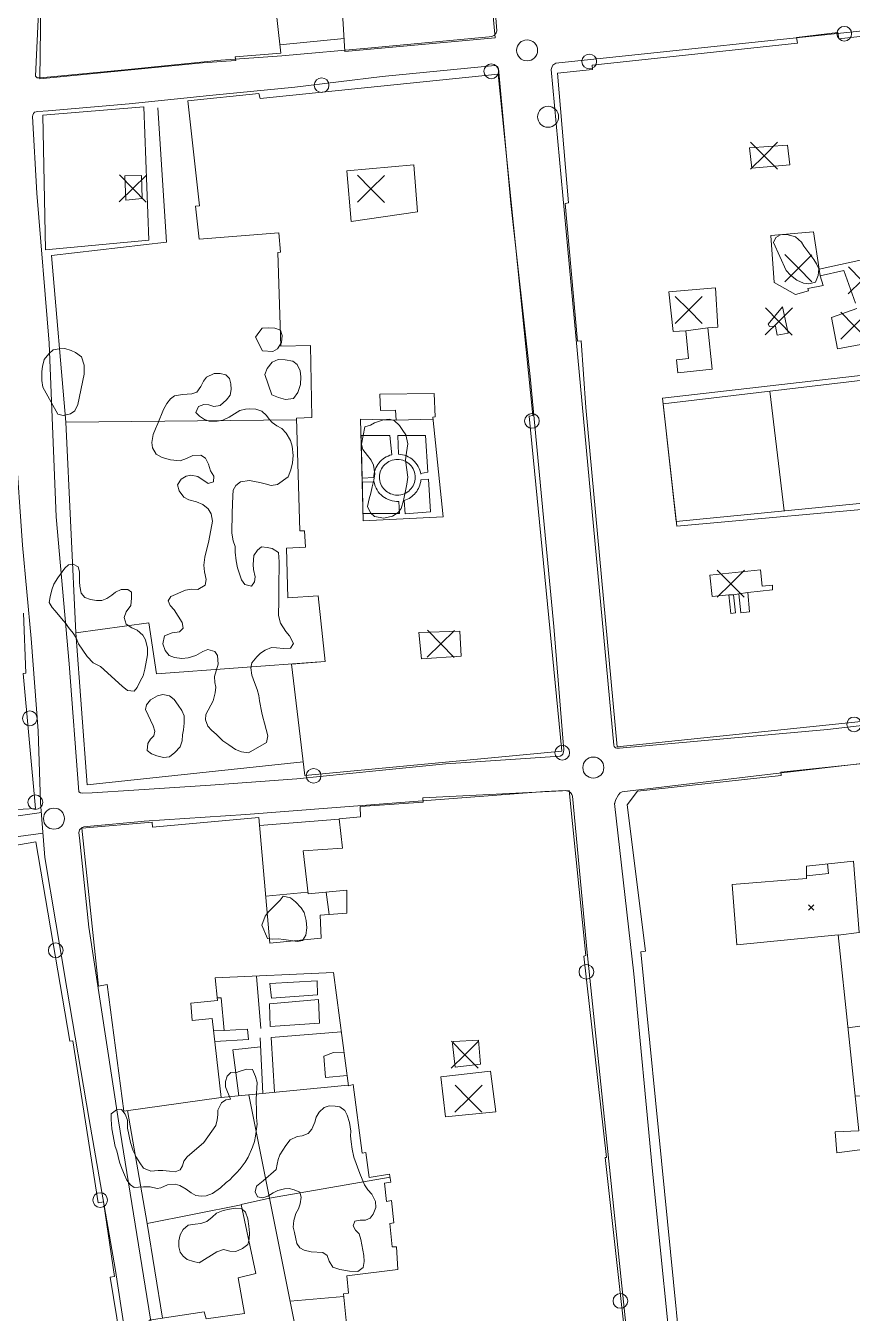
# Model space of a CAD drawing. Header units: metres. Extents: x 4652992 to 4879070, y 2074171 to 2309877.
# Drawn here: x 4654134.9 to 4654221.4, y 2308404.3 to 2308539 of the extents above; entities that cross this region are included whole.
import ezdxf

# ---------------------------------------------------------------- set-up
doc = ezdxf.new("R2010")
doc.units = ezdxf.units.M
doc.header["$MEASUREMENT"] = 0
doc.linetypes.add('DGN Style 2', pattern=[66.27138, 39.762828, -26.508552])
for name, color, linetype, lineweight in [('Level 18', 5, 'Continuous', 0), ('Level 30', 5, 'Continuous', 0), ('Level 31', 38, 'Continuous', 0), ('Level 35', 4, 'Continuous', 0), ('Level 37', 3, 'Continuous', 0), ('Level 39', 9, 'Continuous', 0), ('Level 40', 1, 'Continuous', 0), ('Level 41', 4, 'Continuous', 0), ('Level 45', 9, 'Continuous', 0), ('Level 53', 5, 'Continuous', 0), ('Level 54', 30, 'DGN Style 2', 0), ('Level 61', 4, 'Continuous', 0), ('Level 62', 4, 'Continuous', 0), ('Level 63', 3, 'Continuous', 0)]:
    doc.layers.add(name, color=color, linetype=linetype, lineweight=lineweight)

# ---------------------------------------------------------------- blocks, each defined once
blk = doc.blocks.new('COTA_3')
at = {"layer": 'Level 63', "ltscale": 0.2}
for p, q in [((-1.408562, 1.419507, 4e-05), (-0.000105, -1.5e-05, 4e-05)), ((1.419417, 1.408442, 4e-05), (-0.000105, -1.5e-05, 4e-05)), ((-0.000105, -1.5e-05, 4e-05), (-1.419627, -1.408472, 4e-05)), ((-0.000105, -1.5e-05, 4e-05), (1.408352, -1.419537, 4e-05))]:
    blk.add_line(p, q, dxfattribs=at)
blk = doc.blocks.new('POSTE_1')
at = {"layer": 'Level 61'}
blk.add_circle((-4.7e-05, -1.9e-05, -2.4e-05), 0.770001, dxfattribs=at)
blk = doc.blocks.new('AL_1')
at = {"layer": 'Level 45'}
blk.add_circle((2.1e-05, 1.3e-05, 3e-05), 1.100002, dxfattribs=at)
blk = doc.blocks.new('COTA_10')
at = {"layer": 'Level 39'}
for p, q in [((-1.408444, 1.419518, 3.9e-05), (1.3e-05, -4e-06, 3.9e-05)), ((1.419535, 1.408453, 3.9e-05), (1.3e-05, -4e-06, 3.9e-05)), ((1.3e-05, -4e-06, 3.9e-05), (-1.419509, -1.408461, 3.9e-05)), ((1.3e-05, -4e-06, 3.9e-05), (1.40847, -1.419526, 3.9e-05))]:
    blk.add_line(p, q, dxfattribs=at)

msp = doc.modelspace()

# ---------------------------------------------------------------- linework, layer by layer
at = {"layer": 'Level 18', "color": 30, "extrusion": (-0.2059141701139069, 0.7652656859383514, 0.6098916169874822), "elevation": 809041.020232, "flags": 128}
msp.add_lwpolyline([(-5094107.517227, -620949.244527), (-5094107.248565, -620949.342595), (-5094101.975931, -620950.800586)], dxfattribs=at)
at = {"layer": 'Level 18', "color": 30}
for points in [[(4654138.805958, 2308573.338715, 1326.655747), (4654137.88406, 2308564.41619, 1326.86651), (4654137.093806, 2308554.131661, 1326.833104), (4654136.179736, 2308539.66275, 1326.884627), (4654135.922491, 2308533.725619, 1326.999809), (4654136.097909, 2308533.558669, 1326.979809), (4654136.403072, 2308533.557828, 1326.979809), (4654145.268136, 2308534.411036, 1330.229809), (4654155.292428, 2308535.395285, 1333.709809), (4654161.667736, 2308535.853462, 1335.609809), (4654171.066024, 2308536.681129, 1337.539809), (4654183.382416, 2308537.83614, 1339.529809), (4654183.652238, 2308537.899454, 1339.489809), (4654183.798739, 2308537.948827, 1339.479809), (4654183.882058, 2308538.003679, 1339.479809), (4654184.036466, 2308538.172577, 1339.469809), (4654184.104447, 2308538.271127, 1339.449809), (4654184.171078, 2308538.483107, 1339.419809), (4654183.343612, 2308549.538303, 1338.659809), (4654182.007495, 2308563.304884, 1338.149809), (4654181.069226, 2308573.414368, 1337.624606)], [(4654254.643386, 2308469.200677, 1340.898806), (4654242.783231, 2308468.190196, 1341.479448), (4654218.762639, 2308465.394367, 1342.959448), (4654196.994594, 2308463.429499, 1343.439448), (4654196.738856, 2308463.444858, 1343.409448), (4654196.588615, 2308463.476964, 1343.409448), (4654196.45719, 2308463.599347, 1343.439448), (4654196.408725, 2308463.743294, 1343.439448), (4654192.494129, 2308506.181649, 1341.329448), (4654189.869112, 2308534.419006, 1339.969448), (4654189.933235, 2308534.655641, 1339.969448), (4654190.024245, 2308534.87089, 1339.969448), (4654190.352224, 2308535.09812, 1339.969448), (4654226.110519, 2308538.875515, 1338.170956), (4654226.72401, 2308538.878671, 1338.170956)], [(4654191.101386, 2308464.084216, 1343.431618), (4654191.176196, 2308463.380862, 1343.451618), (4654191.173979, 2308463.217299, 1343.451618), (4654191.144891, 2308463.075094, 1343.451618), (4654191.111209, 2308462.910435, 1343.451618), (4654191.077871, 2308462.823815, 1343.461618), (4654190.993508, 2308462.716839, 1343.461618), (4654190.790771, 2308462.603881, 1343.461618), (4654178.831231, 2308461.79952, 1342.151394), (4654171.524836, 2308461.054416, 1340.95246), (4654163.252798, 2308460.23189, 1338.927713), (4654154.216371, 2308459.574675, 1336.3256), (4654146.208625, 2308459.05143, 1334.112022), (4654141.856985, 2308458.777195, 1332.872022), (4654140.806578, 2308458.720161, 1332.432022), (4654140.626976, 2308458.75849, 1332.392022), (4654140.43122, 2308458.870568, 1332.342022), (4654139.422184, 2308472.252103, 1331.454144), (4654138.08971, 2308487.63738, 1330.100531), (4654137.346966, 2308505.816779, 1328.914653), (4654136.062173, 2308521.503406, 1327.817417), (4654135.607494, 2308529.513215, 1327.167417), (4654135.618554, 2308529.643646, 1327.177417), (4654135.686762, 2308529.82437, 1327.177417), (4654135.80123, 2308529.963977, 1327.167417), (4654136.161119, 2308530.043397, 1327.157417), (4654137.226318, 2308530.10669, 1327.054013), (4654145.707639, 2308530.85157, 1330.461473), (4654154.12192, 2308531.727319, 1333.012657), (4654163.046141, 2308532.572137, 1335.869772), (4654172.177911, 2308533.70202, 1337.666549), (4654183.971579, 2308534.852271, 1339.739809), (4654184.095734, 2308534.810152, 1339.739809), (4654184.22125, 2308534.736498, 1339.739809), (4654184.265979, 2308534.687896, 1339.739809), (4654184.356625, 2308534.520138, 1339.739809), (4654185.644474, 2308520.42723, 1340.619809), (4654187.672705, 2308502.317568, 1341.589809), (4654189.055096, 2308487.579586, 1342.319809), (4654190.143538, 2308476.177241, 1342.949809), (4654191.101386, 2308464.084216, 1343.431618)], [(4654113.351001, 2308527.741608, 1322.799809), (4654124.51064, 2308528.822059, 1325.472247), (4654131.05956, 2308529.577757, 1327.189809), (4654131.354144, 2308529.360798, 1327.229809), (4654131.58369, 2308529.020213, 1327.249809), (4654131.769613, 2308528.421923, 1327.309809), (4654131.895202, 2308523.668771, 1327.619809), (4654132.769698, 2308511.811317, 1328.359809), (4654133.500377, 2308501.846064, 1329.069809), (4654133.80626, 2308495.221972, 1329.499809), (4654134.53556, 2308484.665979, 1330.249809), (4654135.450055, 2308474.911063, 1331.209809), (4654136.205215, 2308465.238238, 1331.929809), (4654136.441844, 2308457.741942, 1332.339809), (4654136.904801, 2308452.00915, 1332.759809), (4654139.17665, 2308438.320353, 1333.319809), (4654141.536787, 2308424.596859, 1333.439809), (4654144.27132, 2308408.793832, 1334.199809), (4654147.243733, 2308389.369189, 1335.139809)], [(4654226.288234, 2308462.277414, 1342.53438), (4654211.294816, 2308460.545311, 1343.131094), (4654200.542009, 2308459.257049, 1343.381803), (4654197.523628, 2308458.91282, 1343.420322), (4654197.277358, 2308458.880516, 1343.440322), (4654197.098455, 2308458.76462, 1343.450322), (4654196.915722, 2308458.55718, 1343.440322), (4654196.606764, 2308458.007142, 1343.460322), (4654196.508925, 2308457.689295, 1343.510322), (4654196.498065, 2308457.637728, 1343.520322), (4654198.519277, 2308439.845671, 1344.274341), (4654200.433403, 2308419.560196, 1345.078754), (4654202.899297, 2308395.013565, 1346.323668)], [(4654189.210277, 2308458.893665, 1343.408219), (4654175.931351, 2308457.913593, 1341.598219), (4654166.45608, 2308457.15181, 1339.879001), (4654157.901393, 2308456.488548, 1337.453481), (4654147.268576, 2308455.79454, 1334.475732)], [(4654194.858788, 2308387.374885, 1345.899336), (4654197.617645, 2308387.580036, 1346.449336), (4654197.707144, 2308387.560955, 1346.449336), (4654197.781912, 2308387.583904, 1346.459336), (4654199.14208, 2308389.129478, 1346.519336), (4654195.738416, 2308421.907443, 1344.979336), (4654193.643857, 2308442.055165, 1344.069336), (4654192.07771, 2308458.403553, 1343.519336), (4654192.018969, 2308458.610521, 1343.509336), (4654191.958144, 2308458.693489, 1343.509336), (4654191.88546, 2308458.794541, 1343.499336), (4654191.827508, 2308458.853563, 1343.499336), (4654191.757511, 2308458.89182, 1343.489336), (4654191.344434, 2308459.003221, 1343.479336), (4654189.210277, 2308458.893665, 1343.408219)], [(4654194.858788, 2308387.374885, 1345.899336), (4654177.116691, 2308385.562534, 1342.138983), (4654166.577413, 2308384.316436, 1339.626011), (4654152.21335, 2308382.548556, 1336.106353), (4654151.831143, 2308382.661176, 1336.046353), (4654151.395681, 2308382.894162, 1336.026353), (4654151.294558, 2308383.009157, 1336.026353), (4654147.390979, 2308407.161487, 1334.304289), (4654144.593898, 2308424.461113, 1333.505029), (4654141.498205, 2308444.714709, 1333.128688), (4654140.531524, 2308454.062255, 1332.848688), (4654140.435292, 2308454.581112, 1332.848688), (4654140.502619, 2308454.909371, 1332.928688), (4654140.802796, 2308455.156848, 1333.008688), (4654140.955579, 2308455.217719, 1333.048688), (4654141.671016, 2308455.271157, 1333.242579)]]:
    msp.add_polyline3d(points, dxfattribs=at)
at = {"layer": 'Level 30', "color": 1}
for points in [[(4654161.575312, 2308536.142852, 1340.334709), (4654156.819203, 2308535.769311, 1340.394709), (4654156.872488, 2308535.370167, 1340.394709), (4654153.393908, 2308535.118525, 1340.134709), (4654136.373152, 2308533.440323, 1333.824709), (4654136.463575, 2308541.373294, 1333.684709), (4654136.926271, 2308541.440319, 1333.624709), (4654137.050803, 2308548.606354, 1332.694709), (4654137.445301, 2308548.608864, 1332.644709), (4654137.498355, 2308551.873388, 1332.054709), (4654137.840548, 2308563.859146, 1329.754709), (4654150.462621, 2308563.813262, 1331.794709), (4654150.711179, 2308561.378255, 1330.094709), (4654149.305702, 2308561.442029, 1330.054709), (4654150.009901, 2308558.181414, 1330.164709), (4654150.194221, 2308556.01338, 1330.214709), (4654151.710594, 2308556.147403, 1330.644709), (4654151.889695, 2308552.666966, 1335.754709), (4654151.934847, 2308547.783017, 1340.154709), (4654160.228089, 2308548.269049, 1340.554709), (4654161.575312, 2308536.142852, 1340.334709)], [(4654167.929131, 2308542.097736, 1346.094242), (4654168.293163, 2308536.32199, 1345.554242), (4654184.019361, 2308537.726678, 1344.994242), (4654182.911969, 2308549.439299, 1342.194242)], [(4654223.307651, 2308466.339252, 1348.513158), (4654196.758264, 2308463.569179, 1348.173158), (4654193.49973, 2308499.065231, 1351.093158), (4654192.987499, 2308506.047068, 1346.713158), (4654192.630908, 2308506.021635, 1346.683158), (4654191.334412, 2308520.403092, 1346.033158), (4654191.330059, 2308520.419659, 1346.073158), (4654191.666114, 2308520.496391, 1346.173158), (4654190.533438, 2308534.05318, 1343.373158), (4654194.190336, 2308534.444435, 1343.503158), (4654194.15967, 2308534.896637, 1343.253158), (4654215.621441, 2308537.190291, 1346.153158), (4654215.535083, 2308537.787308, 1346.053158), (4654219.844466, 2308538.312765, 1345.983158), (4654219.958507, 2308537.62383, 1345.973158), (4654227.777783, 2308538.50941, 1343.433158)], [(4654190.986928, 2308463.111816, 1347.141338), (4654164.086844, 2308460.565583, 1345.711338), (4654162.705161, 2308472.235642, 1345.481338), (4654166.218767, 2308472.504174, 1345.981338), (4654165.502767, 2308479.374788, 1345.921338), (4654162.298061, 2308479.172496, 1344.841338), (4654162.160337, 2308484.34908, 1344.711338), (4654164.143686, 2308484.469975, 1345.601338), (4654164.039494, 2308486.163885, 1345.511338), (4654163.559487, 2308486.173046, 1345.361338), (4654163.22483, 2308497.946163, 1344.991338), (4654164.832257, 2308498.015126, 1345.051338), (4654164.688772, 2308505.556601, 1344.931338), (4654161.574129, 2308505.490588, 1345.021338), (4654161.279817, 2308515.295742, 1344.971338), (4654161.54386, 2308515.332682, 1344.921338), (4654161.385888, 2308517.333529, 1344.441338), (4654153.043207, 2308516.672957, 1341.151338), (4654152.63985, 2308520.133497, 1341.211338), (4654153.061979, 2308520.183342, 1341.191338), (4654151.857578, 2308531.162441, 1340.121338), (4654159.273432, 2308531.927553, 1340.221338), (4654159.430597, 2308531.404166, 1342.411338), (4654184.303173, 2308533.955558, 1343.821338), (4654187.934306, 2308498.231663, 1344.981338), (4654187.559481, 2308498.155278, 1346.161338), (4654190.986928, 2308463.111816, 1347.141338)], [(4654221.690615, 2308509.984574, 1343.328135), (4654220.491313, 2308513.409735, 1342.298135), (4654217.99488, 2308512.853478, 1343.663135), (4654218.322713, 2308511.834204, 1344.743135), (4654216.717417, 2308511.508491, 1344.713135), (4654216.77179, 2308511.296007, 1344.698135), (4654215.412103, 2308510.886195, 1344.263135), (4654213.177609, 2308512.136547, 1344.303135), (4654212.833657, 2308517.081578, 1344.318135), (4654217.325771, 2308517.438889, 1344.288135), (4654217.896925, 2308513.559676, 1344.233135), (4654225.406975, 2308515.176748, 1342.313135), (4654225.161382, 2308516.347748, 1342.258135), (4654227.162755, 2308516.939132, 1342.203135), (4654227.963812, 2308514.558344, 1342.138135), (4654226.220469, 2308513.94321, 1342.128135), (4654227.192322, 2308510.828812, 1343.063135), (4654228.073982, 2308511.108643, 1343.093135), (4654228.552714, 2308509.182807, 1342.293135), (4654226.557836, 2308508.546713, 1342.168135), (4654225.903483, 2308510.915776, 1343.053135), (4654224.42663, 2308510.472513, 1343.334546)], [(4654203.129267, 2308502.695912, 1344.443135), (4654202.987932, 2308504.069077, 1344.433135), (4654204.218664, 2308504.190497, 1344.403135), (4654203.951836, 2308507.090503, 1344.373135), (4654202.617842, 2308507.038302, 1344.423135), (4654202.174419, 2308511.17766, 1344.343135), (4654207.041334, 2308511.581089, 1344.243135), (4654207.291272, 2308507.490993, 1344.303135), (4654206.254446, 2308507.398754, 1344.393135), (4654206.698361, 2308503.070812, 1344.343135), (4654203.129267, 2308502.695912, 1344.443135)], [(4654214.663343, 2308506.851295, 1344.278135), (4654213.52437, 2308506.639818, 1344.178135), (4654213.326558, 2308507.58094, 1344.193135), (4654212.697457, 2308507.546834, 1344.303135), (4654212.578807, 2308507.788096, 1344.298135), (4654214.067896, 2308509.588748, 1344.193135), (4654214.663343, 2308506.851295, 1344.278135)], [(4654223.531685, 2308509.725549, 1342.189546), (4654224.613335, 2308505.39047, 1343.139546), (4654224.3245, 2308505.302675, 1343.154546), (4654224.126495, 2308506.018483, 1342.904546), (4654219.836312, 2308505.212311, 1344.409546), (4654219.177111, 2308508.492103, 1344.394546), (4654221.836233, 2308509.441618, 1343.244546)], [(4654203.010474, 2308486.657683, 1351.263158), (4654201.522814, 2308500.06871, 1350.713158), (4654224.945197, 2308502.744184, 1344.743158), (4654225.400044, 2308499.700808, 1345.653158), (4654227.603237, 2308500.498777, 1344.673158), (4654228.75079, 2308497.651922, 1343.482841), (4654233.175186, 2308499.087337, 1343.603158), (4654233.956686, 2308495.731184, 1343.023158), (4654226.151519, 2308492.880048, 1343.583158), (4654226.963914, 2308488.835615, 1347.093158), (4654203.010474, 2308486.657683, 1351.263158)], [(4654178.574505, 2308487.626537, 1345.741338), (4654170.186291, 2308487.224079, 1345.571338), (4654169.93068, 2308497.850222, 1345.081338), (4654173.656971, 2308497.764691, 1343.951338), (4654173.571015, 2308498.798805, 1343.781338), (4654172.004554, 2308498.76643, 1344.081338), (4654171.948034, 2308500.481828, 1344.071338), (4654177.627118, 2308500.525796, 1344.181338), (4654177.722851, 2308498.083184, 1343.961338), (4654177.493909, 2308498.069617, 1345.631338), (4654178.574505, 2308487.626537, 1345.741338)], [(4654206.477854, 2308481.538905, 1346.248135), (4654211.749782, 2308482.112157, 1346.148135), (4654211.944958, 2308480.370554, 1346.138135), (4654213.023951, 2308480.506458, 1346.188135), (4654213.036129, 2308479.997007, 1346.198135), (4654210.44645, 2308479.708287, 1345.538135), (4654210.6237, 2308477.689799, 1345.568135), (4654209.692765, 2308477.592433, 1345.578135), (4654209.483937, 2308479.570884, 1345.528135), (4654208.930952, 2308479.494118, 1345.458135), (4654209.141736, 2308477.601024, 1345.538135), (4654208.67693, 2308477.536604, 1345.568135), (4654208.457364, 2308479.462766, 1345.538135), (4654206.709118, 2308479.290539, 1346.008135), (4654206.477854, 2308481.538905, 1346.248135)], [(4654134.663288, 2308477.573695, 1333.13), (4654134.911667, 2308471.296242, 1333.43), (4654134.632949, 2308471.259887, 1333.47), (4654135.898457, 2308457.12652, 1337.6), (4654129.424073, 2308456.767428, 1337.07)], [(4654204.179118, 2308392.053785, 1355.741804), (4654199.242463, 2308442.135421, 1353.381804), (4654199.738411, 2308442.190886, 1353.431804), (4654197.809384, 2308457.500918, 1352.671804), (4654198.880229, 2308458.936987, 1352.901804), (4654213.908912, 2308460.58429, 1352.471804), (4654213.887025, 2308460.918684, 1349.141804), (4654250.334127, 2308464.770222, 1346.231804), (4654257.948384, 2308465.557269, 1344.831804), (4654263.228411, 2308449.733312, 1346.291804), (4654263.058463, 2308449.692805, 1347.411804), (4654267.656245, 2308433.914384, 1347.741804), (4654269.662244, 2308421.892985, 1348.781804), (4654270.284379, 2308415.679631, 1348.871804), (4654270.096991, 2308415.665841, 1350.591804), (4654272.468246, 2308397.087019, 1350.881804)], [(4654168.494655, 2308402.873917, 1347.369895), (4654168.140682, 2308406.376454, 1347.309895), (4654168.663914, 2308406.418257, 1347.409895), (4654168.479946, 2308408.247512, 1346.989895), (4654173.831328, 2308408.907998, 1351.049895), (4654173.66472, 2308411.26908, 1351.129895), (4654173.236021, 2308411.276038, 1351.169895), (4654172.997712, 2308413.736511, 1351.129895), (4654173.403203, 2308413.803337, 1351.139895), (4654173.145082, 2308416.130317, 1351.099895), (4654172.646568, 2308416.022058, 1351.109895), (4654172.438071, 2308417.955979, 1351.079895), (4654173.104517, 2308418.059148, 1351.059895), (4654172.949417, 2308418.872436, 1350.799895), (4654170.837998, 2308418.540848, 1347.029895), (4654170.467796, 2308421.144106, 1347.039895), (4654170.084382, 2308421.072587, 1346.909895), (4654169.160767, 2308428.261201, 1346.859895), (4654168.647346, 2308428.11786, 1343.739895), (4654167.085219, 2308439.963468, 1342.959895), (4654154.727286, 2308439.40738, 1341.679895), (4654154.955783, 2308437.048445, 1341.599895), (4654152.150747, 2308436.780118, 1341.419895), (4654152.30226, 2308434.94246, 1341.319895), (4654154.413113, 2308435.159415, 1340.109895), (4654155.338802, 2308426.899326, 1340.349895), (4654145.145308, 2308425.477771, 1340.929895), (4654143.423553, 2308438.711397, 1340.669895), (4654142.488603, 2308438.535239, 1340.419895), (4654140.772892, 2308455.080134, 1340.329895), (4654148.102667, 2308455.687367, 1340.939895), (4654148.154744, 2308455.194334, 1340.949895), (4654159.269978, 2308456.205787, 1340.769895), (4654160.438123, 2308443.043917, 1341.549895), (4654165.806486, 2308443.563089, 1343.269895), (4654165.707807, 2308445.955636, 1343.209895), (4654168.490578, 2308446.190444, 1344.359895), (4654168.480393, 2308448.602434, 1346.819895), (4654164.434167, 2308448.200083, 1346.799895), (4654163.903961, 2308452.711655, 1346.039895), (4654168.033587, 2308452.996828, 1345.999895), (4654167.669991, 2308456.042396, 1345.409895), (4654169.919341, 2308456.260517, 1346.429895), (4654169.892171, 2308457.322025, 1346.549895), (4654176.486063, 2308457.787294, 1348.279895), (4654176.435307, 2308458.249445, 1348.219895), (4654191.757151, 2308459.024795, 1347.869895), (4654193.491353, 2308441.749196, 1348.299895), (4654193.264172, 2308441.690375, 1348.369895), (4654195.664814, 2308420.639276, 1349.439895), (4654195.50707, 2308420.619249, 1351.989895), (4654198.998688, 2308389.27622, 1352.449895)], [(4654122.84485, 2308451.385459, 1335.35), (4654135.944503, 2308453.645765, 1335.55), (4654139.501139, 2308432.795968, 1336.24), (4654139.811397, 2308432.840707, 1336.25), (4654142.471819, 2308415.888253, 1336.41), (4654143.022392, 2308415.984718, 1336.39), (4654144.188313, 2308408.188947, 1336.99), (4654143.713796, 2308408.115867, 1337.05), (4654148.597903, 2308378.342977, 1338.04)], [(4654230.493167, 2308452.522677, 1348.841804), (4654235.409176, 2308452.931661, 1349.051804), (4654236.44591, 2308446.366246, 1348.121804), (4654234.411383, 2308446.203229, 1348.401804), (4654234.490883, 2308445.426204, 1348.521804), (4654234.16024, 2308445.364917, 1348.551804), (4654235.274151, 2308424.566808, 1348.161804), (4654247.311728, 2308426.635873, 1347.441804), (4654247.785161, 2308423.417044, 1347.641804), (4654236.038367, 2308421.890871, 1347.541804), (4654235.742304, 2308423.194966, 1363.171804), (4654219.733053, 2308421.120338, 1352.841804), (4654219.57392, 2308423.310386, 1353.071804), (4654222.039461, 2308423.420202, 1349.271804), (4654219.880843, 2308443.929377, 1353.471804), (4654209.303515, 2308442.882673, 1353.161804), (4654208.791487, 2308449.173245, 1352.811804), (4654216.593329, 2308449.811758, 1348.661804), (4654216.564892, 2308451.097519, 1348.731804), (4654221.496545, 2308451.619501, 1348.441804), (4654222.100291, 2308444.16151, 1348.531804), (4654231.30719, 2308445.143904, 1348.311804), (4654230.493167, 2308452.522677, 1348.841804)], [(4654182.485251, 2308430.373778, 1347.651338), (4654179.826741, 2308430.066064, 1347.711338), (4654179.555697, 2308432.529257, 1347.681338), (4654179.662083, 2308432.746368, 1347.691338), (4654182.260579, 2308432.912174, 1347.601338), (4654182.485251, 2308430.373778, 1347.651338)], [(4654151.659846, 2308383.23433, 1341.399895), (4654149.940398, 2308394.073996, 1341.709895), (4654149.38411, 2308394.014203, 1345.009895), (4654147.804611, 2308401.72202, 1340.509895), (4654148.153494, 2308401.717554, 1340.479895), (4654147.816695, 2308403.614769, 1340.159895), (4654153.571047, 2308404.466013, 1340.249895), (4654153.760151, 2308403.752824, 1340.379895), (4654157.787159, 2308404.290121, 1340.839895), (4654157.125352, 2308408.027896, 1340.929895), (4654158.957389, 2308408.474329, 1341.029895), (4654157.414011, 2308415.710316, 1340.409895), (4654160.391637, 2308416.362158, 1341.619895), (4654163.207891, 2308402.241595, 1342.099895), (4654165.821638, 2308402.862406, 1343.349895), (4654168.159583, 2308385.207505, 1342.769895), (4654151.659846, 2308383.23433, 1341.399895)]]:
    msp.add_polyline3d(points, dxfattribs=at)
for points in [[(4654136.948483, 2308515.551336, 1331.271338), (4654136.671648, 2308529.653131, 1331.391338), (4654147.249884, 2308530.520204, 1331.431338), (4654147.785842, 2308516.595142, 1331.471338)], [(4654214.8218, 2308524.453386, 1342.753135), (4654210.843392, 2308524.118102, 1342.773135), (4654210.614394, 2308526.242764, 1342.723135), (4654214.604474, 2308526.520513, 1342.573135)], [(4654168.953342, 2308518.516084, 1343.571338), (4654168.486286, 2308523.821734, 1343.511338), (4654175.478837, 2308524.455351, 1343.431338), (4654175.890104, 2308519.531233, 1343.751338)], [(4654145.371353, 2308520.746472, 1331.341338), (4654145.274534, 2308523.321109, 1331.341338), (4654147.017443, 2308523.332491, 1331.341338), (4654147.086996, 2308520.939821, 1331.341338)], [(4654180.443264, 2308473.081392, 1345.771338), (4654176.283134, 2308472.801025, 1345.901338), (4654176.006944, 2308475.532631, 1345.881338), (4654180.320405, 2308475.686749, 1345.831338)], [(4654178.814583, 2308424.863874, 1347.794209), (4654178.334821, 2308429.067661, 1347.884209), (4654183.51545, 2308429.64835, 1347.874209), (4654184.073774, 2308425.412384, 1347.934209)]]:
    msp.add_3dface(points, dxfattribs=at)
at = {"layer": 'Level 31', "extrusion": (-0.0215547526543086, -0.0021921243660378, 0.9997652660643774), "elevation": -104035.131907, "flags": 128}
msp.add_lwpolyline([(-1825698.717495, 4862787.544231), (-1825697.702293, 4862787.544231), (-1825697.703568, 4862785.236461)], dxfattribs=at)
at = {"layer": 'Level 31'}
msp.add_polyline3d([(4654168.503798, 2308429.206386, 1342.145), (4654166.270439, 2308429.003455, 1341.85), (4654166.072737, 2308431.217759, 1341.845), (4654167.075225, 2308431.593132, 1342.29), (4654168.181633, 2308431.649361, 1342.165)], dxfattribs=at)
at = {"layer": 'Level 35'}
for p, q in [((4654161.480183, 2308536.999099, 1339.12), (4654168.207629, 2308537.679069, 1339.4)), ((4654217.896924, 2308513.559676, 1344.233135), (4654217.99488, 2308512.853478, 1343.663135)), ((4654203.951836, 2308507.090503, 1344.373135), (4654206.254446, 2308507.398754, 1344.393135)), ((4654173.656971, 2308497.764692, 1343.951338), (4654177.515167, 2308497.864169, 1344.041338)), ((4654208.457364, 2308479.462766, 1345.538135), (4654208.930951, 2308479.494119, 1345.458135)), ((4654209.483937, 2308479.570884, 1345.528134), (4654210.44645, 2308479.708287, 1345.538134)), ((4654159.34702, 2308455.337733, 1340.821338), (4654167.671979, 2308456.025736, 1342.451338)), ((4654160.000775, 2308447.971655, 1341.257866), (4654164.414189, 2308448.370074, 1341.737866)), ((4654166.619986, 2308446.032605, 1342.177867), (4654166.33835, 2308448.389433, 1342.087867)), ((4654222.100291, 2308444.16151, 1348.481804), (4654219.885254, 2308443.887477, 1348.11609)), ((4654159.478073, 2308434.101602, 1340.199895), (4654159.026929, 2308439.600857, 1340.279895)), ((4654155.656567, 2308433.901913, 1337.769895), (4654154.558283, 2308433.86404, 1337.639895)), ((4654159.707251, 2308427.328558, 1339.999895), (4654159.410826, 2308433.1542, 1340.099895)), ((4654168.635743, 2308428.205847, 1343.734101), (4654155.338803, 2308426.899327, 1340.349894)), ((4654147.59743, 2308413.72131, 1336.981337), (4654145.554095, 2308425.534779, 1336.821337)), ((4654160.391637, 2308416.362158, 1341.619894), (4654173.010595, 2308418.551642, 1344.279895)), ((4654162.541394, 2308405.58338, 1341.266999), (4654168.170519, 2308406.081214, 1341.566999))]:
    msp.add_line(p, q, dxfattribs=at)
at = {"layer": 'Level 35', "extrusion": (-0.254907910324321, 0.0301045432542621, 0.9664965978882388), "elevation": -1115591.088437, "flags": 128}
msp.add_lwpolyline([(-2838402.181045, 4205830.602558), (-2838423.912293, 4205826.862484), (-2838426.981744, 4205851.626714)], dxfattribs=at)
at = {"layer": 'Level 35', "extrusion": (-0.1006847656791847, -0.0612701630027121, 0.9930299819671855), "elevation": -608710.21565, "flags": 128}
msp.add_lwpolyline([(447453.067432, 5139971.831244), (447447.989864, 5139974.546283), (447451.295098, 5139981.164191)], dxfattribs=at)
at = {"layer": 'Level 35', "extrusion": (-0.1159603740866187, -0.0368066791287341, 0.9925716397385158), "elevation": -623333.340932, "flags": 128}
msp.add_lwpolyline([(-792194.170299, 5096441.768449), (-792204.092968, 5096443.247963), (-792202.967861, 5096453.27578)], dxfattribs=at)
at = {"layer": 'Level 35'}
for points in [[(4654139.100535, 2308497.527051, 1331.841338), (4654137.589433, 2308514.964739, 1331.841338), (4654149.632628, 2308516.371704, 1334.321338), (4654148.721878, 2308530.412272, 1333.301338)], [(4654163.917739, 2308461.993889, 1342.141338), (4654141.318949, 2308459.616984, 1336.041338), (4654140.141615, 2308475.521828, 1335.181338), (4654147.769627, 2308476.550548, 1337.541338), (4654148.573036, 2308471.208407, 1337.821338), (4654165.659553, 2308472.461435, 1340.501338)], [(4654154.928356, 2308437.33159, 1339.359895), (4654155.340072, 2308437.314284, 1339.369895), (4654155.65671, 2308433.900373, 1339.299895), (4654158.085644, 2308434.055548, 1339.219895), (4654158.211903, 2308432.98093, 1339.159895), (4654154.682198, 2308432.758327, 1338.409895)]]:
    msp.add_polyline3d(points, dxfattribs=at)
for points in [[(4654165.405168, 2308437.637931, 1340.479895), (4654160.588497, 2308437.274277, 1340.059895), (4654160.425145, 2308438.831909, 1339.969895), (4654165.365292, 2308439.10647, 1340.509895)], [(4654160.469069, 2308434.324668, 1340.189895), (4654165.638759, 2308434.683791, 1340.739895), (4654165.517013, 2308437.14313, 1340.709895), (4654160.380329, 2308436.71418, 1340.089895)]]:
    msp.add_3dface(points, dxfattribs=at)
at = {"layer": 'Level 37'}
msp.add_line((4654160.391637, 2308416.362158, 1339.768339), (4654158.217453, 2308427.182174, 1339.428339), dxfattribs=at)
at = {"layer": 'Level 40', "color": 3}
for points in [[(4654213.140735, 2308516.326346, 1343.800038), (4654213.36032, 2308516.861356, 1344.000038), (4654213.839939, 2308517.136178, 1343.940038), (4654214.51954, 2308517.163672, 1343.880038), (4654215.426055, 2308516.922342, 1343.860038), (4654216.051215, 2308516.37946, 1343.820038), (4654216.307237, 2308515.947093, 1343.820038), (4654217.336255, 2308514.546917, 1343.760038), (4654217.619209, 2308514.093052, 1343.760038), (4654217.871677, 2308513.567063, 1343.760038), (4654217.810589, 2308512.887994, 1343.740038), (4654217.523845, 2308512.178599, 1343.740038), (4654216.816394, 2308512.015492, 1343.740038), (4654216.251627, 2308512.08925, 1343.720038), (4654215.576956, 2308512.391044, 1343.680038), (4654214.918675, 2308512.925288, 1343.660038), (4654214.434363, 2308513.390815, 1343.660038), (4654213.140735, 2308516.326346, 1343.800038)], [(4654158.933839, 2308506.429435, 1339.840038), (4654159.271375, 2308506.926835, 1339.780038), (4654159.629979, 2308507.372269, 1339.780038), (4654160.266149, 2308507.394483, 1339.780038), (4654160.941592, 2308507.37666, 1339.780038), (4654161.562002, 2308507.164928, 1339.760038), (4654161.733193, 2308506.606239, 1339.760038), (4654161.664639, 2308505.877306, 1339.760038), (4654161.244864, 2308505.207634, 1339.760038), (4654160.759442, 2308504.915879, 1339.760038), (4654159.672231, 2308505.005905, 1339.740038), (4654158.933839, 2308506.429435, 1339.840038)], [(4654136.671584, 2308501.197013, 1332.870038), (4654136.572172, 2308501.886489, 1332.770038), (4654136.573716, 2308502.840766, 1332.730038), (4654136.632451, 2308503.369155, 1332.710038), (4654136.828607, 2308504.10682, 1332.710038), (4654137.295637, 2308504.691122, 1332.750038), (4654137.759338, 2308505.101124, 1332.870038), (4654138.38707, 2308505.2215, 1332.990038), (4654138.978079, 2308505.238355, 1333.050038), (4654139.63882, 2308505.049382, 1333.070038), (4654140.086265, 2308504.826454, 1333.110038), (4654140.725252, 2308504.37166, 1333.150038), (4654140.991895, 2308503.487335, 1333.310038), (4654140.999564, 2308502.578819, 1333.330038), (4654140.354657, 2308499.37555, 1333.270038), (4654140.030677, 2308498.712939, 1333.270038), (4654139.573247, 2308498.412967, 1333.270038), (4654138.80835, 2308498.242362, 1333.270038), (4654138.251122, 2308498.393297, 1333.230038), (4654136.671584, 2308501.197013, 1332.870038)], [(4654159.895919, 2308502.521651, 1340.460038), (4654160.152048, 2308503.163022, 1340.480038), (4654160.677781, 2308503.810043, 1340.480038), (4654161.290438, 2308504.106242, 1340.520038), (4654162.026429, 2308504.075475, 1340.660038), (4654162.849965, 2308503.931068, 1340.740038), (4654163.282178, 2308503.569715, 1340.800038), (4654163.592464, 2308502.918007, 1340.880038), (4654163.681626, 2308502.266106, 1340.880038), (4654163.631069, 2308501.470042, 1340.880038), (4654163.353251, 2308500.643455, 1340.880038), (4654162.90934, 2308500.010584, 1340.820038), (4654162.066975, 2308499.905881, 1340.720038), (4654161.334468, 2308500.109934, 1340.660038), (4654160.632442, 2308500.386576, 1340.640038), (4654159.895919, 2308502.521651, 1340.460038)], [(4654158.195096, 2308462.968831, 1341.750038), (4654157.469385, 2308463.044872, 1341.670038), (4654156.84377, 2308463.304582, 1341.490038), (4654156.12479, 2308463.805027, 1341.210038), (4654155.496381, 2308464.207281, 1341.050038), (4654154.844216, 2308464.882727, 1340.810038), (4654154.3187, 2308465.326106, 1340.610038), (4654153.947395, 2308465.752341, 1340.390038), (4654153.682286, 2308466.392487, 1340.290038), (4654153.716455, 2308466.952981, 1340.310038), (4654154.496022, 2308468.395317, 1340.470038), (4654154.693929, 2308469.220527, 1340.490038), (4654154.782593, 2308469.816706, 1340.490038), (4654154.662423, 2308470.315512, 1340.550038), (4654154.645272, 2308470.934276, 1340.770038), (4654155.019366, 2308472.242352, 1340.870038), (4654154.948228, 2308473.140761, 1340.850038), (4654154.67067, 2308473.562758, 1340.790038), (4654153.939115, 2308473.766222, 1340.570038), (4654153.436719, 2308473.542247, 1340.430038), (4654152.676965, 2308473.136626, 1340.170038), (4654151.8993, 2308472.876775, 1340.070038), (4654151.209665, 2308472.818941, 1339.970038), (4654150.456769, 2308472.916556, 1339.810038), (4654149.885523, 2308473.133118, 1339.670038), (4654149.472045, 2308473.662986, 1339.570038), (4654149.21913, 2308474.363617, 1339.490038), (4654149.420086, 2308475.203949, 1339.550038), (4654150.218965, 2308475.490815, 1339.610038), (4654150.966144, 2308475.599455, 1339.690038), (4654151.347862, 2308476.006906, 1339.750038), (4654151.2611, 2308476.593213, 1339.670038), (4654150.40734, 2308477.91102, 1339.310038), (4654149.990687, 2308478.346935, 1339.210038), (4654149.794935, 2308478.861873, 1339.210038), (4654150.076936, 2308479.322153, 1339.390038), (4654151.593141, 2308479.960609, 1339.390038), (4654152.258641, 2308480.055139, 1339.390038), (4654152.902801, 2308480.04382, 1339.390038), (4654153.656584, 2308480.498031, 1339.370038), (4654153.760365, 2308481.090983, 1339.170038), (4654153.586207, 2308481.869434, 1339.050038), (4654153.53895, 2308482.573484, 1338.950038), (4654153.643111, 2308483.402932, 1338.830038), (4654154.036004, 2308485.117065, 1338.750038), (4654154.435501, 2308487.176769, 1338.670038), (4654154.291576, 2308487.948767, 1338.650038), (4654153.968796, 2308488.459276, 1338.590038), (4654153.431212, 2308488.921003, 1338.530038), (4654152.748181, 2308489.20874, 1338.470038), (4654151.971276, 2308489.421883, 1338.410038), (4654151.445506, 2308489.707598, 1338.410038), (4654150.944505, 2308490.350778, 1338.370038), (4654150.754977, 2308490.974792, 1338.350038), (4654151.143047, 2308491.570151, 1338.410038), (4654151.663734, 2308491.884853, 1338.450038), (4654152.171973, 2308491.981405, 1338.710038), (4654152.888539, 2308491.86, 1338.710038), (4654153.970058, 2308491.124454, 1338.710038), (4654154.53889, 2308491.286933, 1338.770038), (4654154.579156, 2308491.877669, 1338.790038), (4654154.220173, 2308492.443221, 1338.950038), (4654154.000539, 2308493.15252, 1338.990038), (4654153.687032, 2308493.787225, 1338.890038), (4654153.212708, 2308494.093502, 1338.770038), (4654152.365812, 2308494.037691, 1338.650038), (4654151.724194, 2308493.748801, 1338.530038), (4654151.040275, 2308493.484712, 1338.450038), (4654150.051488, 2308493.585362, 1338.330038), (4654149.156701, 2308493.839439, 1338.290038), (4654148.549379, 2308494.189876, 1338.290038), (4654148.145174, 2308494.843939, 1338.150038), (4654148.088644, 2308495.423793, 1338.090038), (4654148.238154, 2308496.243562, 1338.030038), (4654148.450797, 2308496.829049, 1338.010038), (4654148.723906, 2308497.40163, 1338.010038), (4654149.288796, 2308498.874016, 1337.730038), (4654149.649681, 2308499.490949, 1337.630038), (4654150.049691, 2308499.989128, 1337.630038), (4654150.461515, 2308500.311294, 1337.630038), (4654151.290373, 2308500.434043, 1337.690038), (4654152.25223, 2308500.512632, 1337.790038), (4654152.790828, 2308500.681564, 1337.830038), (4654153.206081, 2308501.255349, 1337.850038), (4654153.497355, 2308501.839824, 1337.910038), (4654153.818608, 2308502.260182, 1338.050038), (4654154.59043, 2308502.647455, 1338.170038), (4654155.216424, 2308502.624242, 1338.350038), (4654155.81803, 2308502.48006, 1338.550038), (4654156.201529, 2308502.114309, 1338.650038), (4654156.357902, 2308501.56046, 1338.790038), (4654156.38115, 2308500.971939, 1338.810038), (4654156.262253, 2308500.382213, 1338.810038), (4654155.892476, 2308499.877582, 1338.810038), (4654155.235234, 2308499.276589, 1338.830038), (4654154.569734, 2308499.18206, 1338.890038), (4654154.055905, 2308499.370594, 1338.850038), (4654153.526706, 2308499.40469, 1338.810038), (4654152.957748, 2308499.163379, 1338.830038), (4654152.690609, 2308498.542208, 1338.990038), (4654153.086176, 2308498.15811, 1339.070038), (4654153.6028, 2308497.827032, 1339.170038), (4654154.083348, 2308497.62983, 1339.210038), (4654154.902934, 2308497.628383, 1339.130038), (4654155.4959, 2308497.754166, 1339.010038), (4654156.188965, 2308498.063619, 1338.930038), (4654157.306048, 2308498.755722, 1338.910038), (4654157.883899, 2308498.884732, 1339.110038), (4654158.316429, 2308498.918585, 1339.430038), (4654158.960589, 2308498.907266, 1339.570038), (4654159.607417, 2308498.674572, 1339.690038), (4654160.072468, 2308498.244099, 1340.130038), (4654160.374288, 2308497.864239, 1340.490038), (4654160.679156, 2308497.4995, 1340.950038), (4654161.174567, 2308497.141407, 1341.070038), (4654161.691318, 2308496.889161, 1340.950038), (4654162.144175, 2308496.398204, 1341.110038), (4654162.60567, 2308495.63728, 1341.130038), (4654162.768014, 2308495.034841, 1341.090038), (4654162.884374, 2308494.04792, 1341.090038), (4654162.810573, 2308493.29085, 1341.030038), (4654162.643025, 2308492.538019, 1340.950038), (4654162.357595, 2308491.826121, 1340.850038), (4654161.234288, 2308491.024943, 1340.590038), (4654160.553672, 2308490.93364, 1340.490038), (4654159.952066, 2308491.077822, 1340.390038), (4654159.380693, 2308491.215552, 1340.330038), (4654158.821388, 2308491.334933, 1340.310038), (4654158.289267, 2308491.432741, 1340.250038), (4654157.363614, 2308491.299109, 1340.170038), (4654156.857916, 2308490.902348, 1340.150038), (4654156.603099, 2308490.420494, 1340.130038), (4654156.550765, 2308489.848105, 1340.130038), (4654156.487384, 2308488.047868, 1340.130038), (4654156.474048, 2308487.277892, 1340.030038), (4654156.43683, 2308486.702277, 1340.030038), (4654156.438611, 2308485.929075, 1340.030038), (4654156.576439, 2308485.126834, 1340.030038), (4654156.805345, 2308484.541731, 1340.030038), (4654156.810428, 2308483.941314, 1340.030038), (4654156.896683, 2308483.039678, 1340.190038), (4654157.049754, 2308482.313043, 1340.370038), (4654157.281455, 2308481.585397, 1340.550038), (4654157.459042, 2308481.058563, 1340.630038), (4654157.818152, 2308480.571844, 1340.730038), (4654158.504358, 2308480.37806, 1340.770038), (4654158.834757, 2308480.843781, 1340.650038), (4654158.911227, 2308481.379475, 1340.470038), (4654158.73402, 2308482.142805, 1340.350038), (4654158.695529, 2308482.655721, 1340.290038), (4654158.739351, 2308483.576908, 1340.110038), (4654159.139488, 2308484.153919, 1340.030038), (4654159.572526, 2308484.503102, 1339.990038), (4654160.144025, 2308484.444205, 1340.010038), (4654160.685165, 2308484.312928, 1340.070038), (4654161.328691, 2308483.907448, 1340.270038), (4654161.417868, 2308482.942101, 1340.610038), (4654161.423077, 2308482.420517, 1340.710038), (4654161.419141, 2308481.85357, 1340.970038), (4654161.369856, 2308481.296302, 1341.270038), (4654161.365666, 2308480.57169, 1341.130038), (4654161.382563, 2308479.795261, 1341.130038), (4654161.387139, 2308478.879516, 1341.370038), (4654161.342302, 2308477.32767, 1341.550038), (4654161.543644, 2308476.527644, 1341.710038), (4654162.119846, 2308475.631834, 1341.770038), (4654162.503219, 2308475.187251, 1341.790038), (4654162.90717, 2308474.375523, 1341.850038), (4654162.607004, 2308473.903348, 1341.790038), (4654161.841787, 2308473.861647, 1341.750038), (4654161.116075, 2308473.937688, 1341.650038), (4654160.586876, 2308473.971784, 1341.550038), (4654159.945258, 2308473.682895, 1341.490038), (4654159.457852, 2308473.376861, 1341.470038), (4654159.064066, 2308472.987757, 1341.430038), (4654158.54592, 2308472.372847, 1341.350038), (4654158.439218, 2308471.843606, 1341.250038), (4654158.555959, 2308471.093182, 1341.230038), (4654158.823864, 2308470.310492, 1341.230038), (4654159.100914, 2308469.573166, 1341.270038), (4654159.293491, 2308468.964274, 1341.290038), (4654159.365136, 2308468.381194, 1341.310038), (4654159.605096, 2308467.147084, 1341.430038), (4654159.713198, 2308466.666626, 1341.550038), (4654159.860426, 2308466.067413, 1341.770038), (4654160.224238, 2308464.74378, 1341.830038), (4654160.084001, 2308464.048207, 1341.830038), (4654158.195096, 2308462.968831, 1341.750038)], [(4654170.36222, 2308497.040935, 1344.800038), (4654170.950325, 2308497.215813, 1344.520038), (4654171.378061, 2308497.456616, 1344.380038), (4654172.327008, 2308497.775851, 1344.380038), (4654172.923905, 2308497.838103, 1344.400038), (4654173.450631, 2308497.709682, 1344.380038), (4654173.991457, 2308497.182722, 1344.380038), (4654174.359637, 2308496.661027, 1344.320038), (4654174.646202, 2308496.204242, 1344.320038), (4654174.867905, 2308495.270871, 1344.220038), (4654174.732249, 2308494.366431, 1344.040038), (4654174.606008, 2308493.586546, 1343.820038), (4654174.743234, 2308492.781981, 1343.840038), (4654174.873907, 2308491.788965, 1343.740038), (4654174.775079, 2308491.066504, 1343.740038), (4654174.425221, 2308489.337698, 1343.700038), (4654174.177676, 2308488.50464, 1343.700038), (4654173.843416, 2308488.101465, 1343.720038), (4654173.257758, 2308487.704569, 1343.700038), (4654172.348499, 2308487.503419, 1343.680038), (4654171.373592, 2308487.680185, 1343.740038), (4654170.974722, 2308488.050231, 1343.760038), (4654170.652368, 2308488.72034, 1343.900038), (4654170.811952, 2308489.508918, 1344.000038), (4654170.98012, 2308490.105809, 1344.020038), (4654171.148496, 2308490.78176, 1344.080038), (4654171.323009, 2308491.488042, 1344.220038), (4654171.403424, 2308492.119513, 1344.340038), (4654171.272544, 2308493.033468, 1344.380038), (4654171.046734, 2308493.55637, 1344.380038), (4654170.660348, 2308494.066137, 1344.380038), (4654170.150004, 2308494.665686, 1344.380038), (4654170.030361, 2308495.244997, 1344.360038), (4654170.36222, 2308497.040935, 1344.800038)], [(4654142.713011, 2308471.967074, 1337.830038), (4654141.960622, 2308472.380019, 1337.670038), (4654141.317477, 2308473.021996, 1337.290038), (4654140.406301, 2308474.36783, 1336.410038), (4654140.165326, 2308474.971281, 1336.410038), (4654139.869731, 2308475.460216, 1336.250038), (4654139.362633, 2308476.073154, 1335.850038), (4654139.078978, 2308476.464909, 1335.590038), (4654138.635267, 2308477.00123, 1335.330038), (4654137.980308, 2308477.819219, 1335.330038), (4654137.666293, 2308478.138594, 1334.810038), (4654137.352659, 2308478.694467, 1334.610038), (4654137.453391, 2308479.272297, 1334.590038), (4654137.633006, 2308480.006781, 1334.570038), (4654137.833582, 2308480.610616, 1334.550038), (4654138.26103, 2308481.244885, 1334.470038), (4654138.970352, 2308482.260601, 1334.170038), (4654139.373157, 2308482.616237, 1334.190038), (4654139.863231, 2308482.700895, 1334.370038), (4654140.389001, 2308482.41518, 1334.510038), (4654140.521239, 2308481.898026, 1334.670038), (4654140.52861, 2308480.839737, 1334.970038), (4654140.546014, 2308480.378638, 1335.170038), (4654140.699085, 2308479.652003, 1335.710038), (4654141.082457, 2308479.20742, 1335.710038), (4654141.656752, 2308479.00598, 1335.870038), (4654142.297736, 2308478.900708, 1336.190038), (4654142.860216, 2308478.87528, 1336.530038), (4654143.377728, 2308479.096028, 1336.750038), (4654143.907561, 2308479.456093, 1336.870038), (4654144.298172, 2308479.751244, 1337.050038), (4654144.879325, 2308480.05304, 1337.190038), (4654145.568833, 2308480.032042, 1337.310038), (4654145.958556, 2308479.775366, 1337.090038), (4654145.96961, 2308479.12636, 1337.190038), (4654145.880692, 2308478.372517, 1337.230038), (4654145.398749, 2308477.702564, 1337.310038), (4654145.183057, 2308477.101955, 1337.550038), (4654145.387575, 2308476.395883, 1338.050038), (4654145.976732, 2308476.033551, 1338.390038), (4654146.538832, 2308475.771626, 1338.490038), (4654147.142853, 2308475.248403, 1338.490038), (4654147.426381, 2308474.777816, 1338.490038), (4654147.645761, 2308473.910853, 1338.470038), (4654147.632552, 2308473.21971, 1338.370038), (4654147.339757, 2308471.689246, 1337.890038), (4654147.184403, 2308470.996899, 1337.790038), (4654146.911421, 2308470.503151, 1337.730038), (4654146.547361, 2308469.792264, 1337.610038), (4654146.232205, 2308469.402149, 1337.610038), (4654145.536726, 2308469.471737, 1337.590038), (4654144.996093, 2308469.918342, 1337.590038), (4654142.713011, 2308471.967074, 1337.830038)], [(4654147.40557, 2308467.479879, 1338.210038), (4654147.536407, 2308467.972424, 1338.210038), (4654147.942514, 2308468.500846, 1338.210038), (4654148.659968, 2308468.931267, 1338.230038), (4654149.222702, 2308469.063504, 1338.290038), (4654149.921103, 2308468.930204, 1338.350038), (4654150.425533, 2308468.538642, 1338.490038), (4654150.826816, 2308467.948289, 1338.710038), (4654151.216032, 2308467.376284, 1338.850038), (4654151.469201, 2308466.833318, 1338.710038), (4654151.483049, 2308466.041768, 1338.710038), (4654151.39121, 2308465.351637, 1338.690038), (4654151.305721, 2308464.849412, 1338.570038), (4654151.256309, 2308464.213312, 1338.330038), (4654151.046588, 2308463.564113, 1338.290038), (4654150.501258, 2308462.970778, 1338.270038), (4654149.941065, 2308462.538333, 1338.190038), (4654149.311895, 2308462.467593, 1338.070038), (4654148.619592, 2308462.631134, 1337.990038), (4654148.045297, 2308462.832575, 1337.970038), (4654147.598284, 2308463.19611, 1338.030038), (4654147.669036, 2308463.938058, 1338.190038), (4654147.94494, 2308464.368096, 1338.310038), (4654148.302396, 2308464.733411, 1338.390038), (4654148.387885, 2308465.235636, 1338.510038), (4654148.216395, 2308465.792711, 1338.510038), (4654147.40557, 2308467.479879, 1338.210038)], [(4654159.5761, 2308444.933705, 1342.930038), (4654159.949576, 2308445.85083, 1342.850038), (4654160.291844, 2308446.307395, 1342.790038), (4654161.49475, 2308447.54612, 1342.650038), (4654161.816004, 2308447.976015, 1342.610038), (4654162.605126, 2308447.792274, 1342.570038), (4654163.109391, 2308447.357765, 1342.570038), (4654163.717841, 2308446.745317, 1342.570038), (4654164.024551, 2308446.259465, 1342.530038), (4654164.240486, 2308445.403617, 1342.530038), (4654164.286165, 2308444.630773, 1342.530038), (4654164.182381, 2308443.889781, 1342.590038), (4654163.863721, 2308443.319169, 1342.610038), (4654163.324995, 2308443.20037, 1342.610038), (4654161.907909, 2308443.440066, 1342.610038), (4654161.29489, 2308443.492836, 1342.590038), (4654160.678619, 2308443.452858, 1342.590038), (4654160.182357, 2308443.543041, 1342.570038), (4654159.5761, 2308444.933705, 1342.930038)], [(4654153.53587, 2308422.19075, 1340.250038), (4654154.770204, 2308423.967856, 1340.210038), (4654154.924455, 2308424.573504, 1340.310038), (4654154.982742, 2308425.090587, 1340.610038), (4654155.002037, 2308425.569259, 1341.010038), (4654155.360128, 2308426.333925, 1341.110038), (4654155.830627, 2308426.654148, 1341.110038), (4654156.312381, 2308426.722793, 1341.270038), (4654155.79255, 2308428.001598, 1341.270038), (4654155.800151, 2308428.576204, 1341.270038), (4654155.978228, 2308429.145627, 1341.270038), (4654156.33219, 2308429.506258, 1341.270038), (4654156.840584, 2308429.475785, 1341.250038), (4654157.31671, 2308429.670218, 1341.470038), (4654158.014218, 2308429.879769, 1341.470038), (4654158.630269, 2308429.841926, 1341.470038), (4654158.933288, 2308429.107683, 1341.550038), (4654159.098976, 2308428.465001, 1341.630038), (4654159.010321, 2308426.724069, 1341.790038), (4654159.021539, 2308425.397917, 1341.790038), (4654159.040797, 2308424.802014, 1341.750038), (4654159.089728, 2308424.121918, 1341.670038), (4654159.04942, 2308423.616577, 1341.630038), (4654158.927656, 2308422.863842, 1341.470038), (4654158.815431, 2308422.311533, 1341.450038), (4654158.631287, 2308421.712255, 1341.450038), (4654158.164662, 2308420.643671, 1341.350038), (4654157.858134, 2308420.132768, 1341.290038), (4654157.311807, 2308419.439363, 1341.190038), (4654156.927733, 2308419.007281, 1341.010038), (4654156.570739, 2308418.631723, 1340.930038), (4654156.234757, 2308418.282834, 1340.790038), (4654155.848089, 2308417.991467, 1340.630038), (4654155.251296, 2308417.433407, 1340.590038), (4654154.433121, 2308416.860229, 1340.430038), (4654153.774387, 2308416.611268, 1340.290038), (4654153.23588, 2308416.570291, 1340.150038), (4654152.6768, 2308416.658287, 1340.070038), (4654152.18401, 2308416.919041, 1340.010038), (4654151.688626, 2308417.320511, 1339.630038), (4654151.013666, 2308417.682381, 1339.390038), (4654150.514591, 2308417.835458, 1339.030038), (4654149.736724, 2308417.767622, 1338.930038), (4654149.035964, 2308417.465322, 1338.530038), (4654148.625908, 2308417.365824, 1338.250038), (4654147.899605, 2308417.551751, 1338.070038), (4654147.217702, 2308417.57248, 1337.610038), (4654146.694142, 2308417.528318, 1337.430038), (4654146.25138, 2308417.498084, 1337.130038), (4654145.854334, 2308417.769581, 1336.950038), (4654145.484806, 2308418.253246, 1336.930038), (4654145.226187, 2308418.82229, 1336.890038), (4654144.940929, 2308419.490454, 1336.790038), (4654144.712422, 2308420.13095, 1336.730038), (4654144.437578, 2308421.310825, 1336.710038), (4654144.238526, 2308421.789307, 1336.690038), (4654143.908685, 2308423.619423, 1336.670038), (4654143.827705, 2308424.602248, 1336.670038), (4654143.823393, 2308425.194966, 1336.690038), (4654144.374909, 2308425.606939, 1336.770038), (4654144.895436, 2308425.636174, 1336.810038), (4654145.282944, 2308425.164252, 1336.870038), (4654145.526397, 2308424.520571, 1336.910038), (4654145.541964, 2308423.676275, 1337.010038), (4654145.845822, 2308422.178743, 1337.130038), (4654146.136489, 2308421.306969, 1337.230038), (4654146.484567, 2308420.640992, 1337.330038), (4654146.82095, 2308420.070949, 1337.450038), (4654147.223185, 2308419.51802, 1337.650038), (4654147.985008, 2308419.199934, 1337.510038), (4654148.744896, 2308419.256028, 1337.530038), (4654149.24441, 2308419.258594, 1337.730038), (4654149.935193, 2308419.204825, 1337.850038), (4654150.530232, 2308419.140313, 1338.050038), (4654151.051197, 2308419.325191, 1338.310038), (4654151.306601, 2308419.737973, 1338.570038), (4654151.427707, 2308420.257243, 1338.790038), (4654151.778854, 2308420.680768, 1339.050038), (4654153.53587, 2308422.19075, 1340.250038)], [(4654161.104299, 2308419.378693, 1342.030038), (4654161.198546, 2308419.919261, 1342.030038), (4654161.313585, 2308420.408676, 1342.030038), (4654161.458517, 2308420.891721, 1342.030038), (4654162.098432, 2308421.892228, 1342.010038), (4654162.54273, 2308422.467213, 1342.030038), (4654163.288548, 2308422.837779, 1342.190038), (4654163.815141, 2308422.896869, 1342.270038), (4654164.426003, 2308423.140458, 1342.430038), (4654164.81311, 2308423.587468, 1342.610038), (4654165.135242, 2308424.32865, 1342.630038), (4654165.274327, 2308424.859662, 1342.990038), (4654165.598835, 2308425.382306, 1343.150038), (4654166.099665, 2308425.851802, 1343.030038), (4654166.647489, 2308426.015383, 1343.050038), (4654167.254661, 2308426.010579, 1343.170038), (4654167.765869, 2308425.917211, 1343.350038), (4654168.26732, 2308425.545596, 1343.550038), (4654168.529191, 2308425.069301, 1343.750038), (4654168.772205, 2308424.269977, 1343.430038), (4654168.889363, 2308423.388458, 1343.230038), (4654168.878948, 2308422.876746, 1343.330038), (4654168.925065, 2308422.259545, 1343.470038), (4654169.033563, 2308421.488887, 1343.590038), (4654169.204659, 2308420.642595, 1343.810038), (4654169.828019, 2308418.952386, 1344.110038), (4654170.333123, 2308417.754588, 1344.550038), (4654170.681639, 2308417.244254, 1344.830038), (4654171.087126, 2308416.784074, 1344.810038), (4654171.494769, 2308416.027535, 1344.710038), (4654171.519874, 2308415.383664, 1344.650038), (4654171.236734, 2308414.680894, 1344.570038), (4654170.918512, 2308414.265925, 1344.490038), (4654170.424407, 2308414.059749, 1344.310038), (4654169.87702, 2308414.051811, 1344.210038), (4654169.329415, 2308413.966052, 1344.130038), (4654169.139644, 2308413.492563, 1344.070038), (4654169.401515, 2308413.016267, 1344.170038), (4654169.780362, 2308412.655206, 1344.210038), (4654169.955149, 2308412.057306, 1344.270038), (4654170.270483, 2308410.386018, 1344.290038), (4654170.283674, 2308409.76026, 1344.310038), (4654170.201122, 2308409.123759, 1344.310038), (4654169.64354, 2308408.681931, 1344.270038), (4654168.749355, 2308408.732325, 1344.130038), (4654167.738852, 2308408.900949, 1343.910038), (4654167.009735, 2308409.149771, 1343.630038), (4654166.640645, 2308409.789079, 1343.610038), (4654166.414952, 2308410.36668, 1343.530038), (4654165.964187, 2308410.680773, 1343.470038), (4654164.750064, 2308410.7682, 1343.470038), (4654164.035673, 2308410.936016, 1343.450038), (4654163.572776, 2308411.190399, 1343.430038), (4654163.238987, 2308411.619726, 1343.310038), (4654163.135679, 2308412.108952, 1343.210038), (4654163.008983, 2308412.790046, 1343.130038), (4654162.884881, 2308413.330424, 1343.130038), (4654162.93776, 2308414.051117, 1343.130038), (4654163.161115, 2308414.766628, 1343.050038), (4654163.416738, 2308415.257232, 1343.050038), (4654163.585716, 2308415.781874, 1343.050038), (4654163.713326, 2308416.486641, 1342.850038), (4654163.553266, 2308417.003535, 1342.610038), (4654162.961698, 2308417.238618, 1342.330038), (4654162.45959, 2308417.376768, 1342.170038), (4654161.957042, 2308417.359275, 1342.030038), (4654161.250655, 2308417.182764, 1341.910038), (4654160.765429, 2308416.943548, 1341.870038), (4654160.223013, 2308416.576357, 1341.770038), (4654159.708113, 2308416.421333, 1341.630038), (4654159.152066, 2308416.524257, 1341.510038), (4654158.899295, 2308417.045335, 1341.530038), (4654159.0295, 2308417.609386, 1341.570038), (4654159.736984, 2308418.175005, 1341.710038), (4654161.104299, 2308419.378693, 1342.030038)], [(4654153.024873, 2308409.622681, 1339.830038), (4654152.42702, 2308409.750088, 1339.870038), (4654151.769601, 2308409.968056, 1339.870038), (4654151.369742, 2308410.302448, 1339.890038), (4654151.062813, 2308410.710477, 1339.890038), (4654150.911851, 2308411.272153, 1339.890038), (4654150.913606, 2308411.894726, 1339.890038), (4654151.040997, 2308412.521672, 1339.890038), (4654151.359658, 2308413.092284, 1339.930038), (4654151.869368, 2308413.528739, 1339.950038), (4654152.629474, 2308413.662655, 1340.010038), (4654153.215853, 2308413.709004, 1339.810038), (4654153.823682, 2308413.937666, 1340.050038), (4654154.384297, 2308414.394421, 1340.290038), (4654154.858049, 2308414.807392, 1340.450038), (4654155.537796, 2308415.083022, 1340.610038), (4654156.205191, 2308415.221122, 1340.690038), (4654156.851574, 2308415.332552, 1340.830038), (4654157.503365, 2308415.240371, 1340.870038), (4654157.885246, 2308414.894238, 1340.850038), (4654158.137579, 2308414.217517, 1340.850038), (4654158.246076, 2308413.44686, 1340.850038), (4654158.306921, 2308412.748652, 1340.830038), (4654158.266174, 2308412.087667, 1340.810038), (4654158.132936, 2308411.508688, 1340.770038), (4654157.569507, 2308411.114828, 1340.750038), (4654156.86268, 2308410.782674, 1340.710038), (4654156.228649, 2308410.808774, 1340.630038), (4654155.580111, 2308410.993704, 1340.490038), (4654154.894516, 2308410.76604, 1340.310038), (4654153.024873, 2308409.622681, 1339.830038)]]:
    msp.add_polyline3d(points, dxfattribs=at)
at = {"layer": 'Level 41'}
for p, q in [((4654212.7367, 2308500.771151, 1342.573158), (4654214.255196, 2308488.251548, 1342.573158)), ((4654202.9565, 2308487.14425, 1342.573158), (4654201.590707, 2308499.456664, 1342.573158))]:
    msp.add_line(p, q, dxfattribs=at)
at = {"layer": 'Level 41', "elevation": 1342.573158, "flags": 128}
msp.add_lwpolyline([(4654201.590707, 2308499.456664), (4654224.25038, 2308502.129001), (4654226.037797, 2308489.40627), (4654202.9565, 2308487.14425)], dxfattribs=at)
at = {"layer": 'Level 53', "color": 212}
msp.add_polyline3d([(4654220.905863, 2308434.19059, 1344.709479), (4654223.419993, 2308434.518648, 1344.679479), (4654222.973504, 2308439.401695, 1344.679479), (4654229.46908, 2308439.807215, 1344.639479), (4654230.314481, 2308431.919693, 1344.609479), (4654229.631145, 2308431.855203, 1344.569479), (4654230.184984, 2308426.474374, 1344.679479), (4654222.94767, 2308425.985676, 1344.649479), (4654222.833811, 2308427.092085, 1344.679479), (4654221.65876, 2308427.037273, 1344.572226)], dxfattribs=at)
at = {"layer": 'Level 54', "linetype": 'Continuous'}
for points in [[(4654171.299912, 2308491.747032, 1341.34535), (4654170.072255, 2308491.675178, 1341.36035), (4654169.990941, 2308496.140462, 1341.37535), (4654172.990937, 2308496.144141, 1341.32035), (4654173.199593, 2308494.129457, 1341.34131)], [(4654173.883973, 2308494.19415, 1341.342384), (4654173.824471, 2308496.131136, 1341.36535), (4654176.711602, 2308496.158941, 1341.45535), (4654176.966811, 2308492.317181, 1341.41535), (4654176.204911, 2308492.165295, 1341.353192)], [(4654173.933195, 2308489.257198, 1341.358212), (4654174.005446, 2308487.971486, 1341.383212), (4654170.141818, 2308487.987246, 1341.348212), (4654170.115119, 2308491.279781, 1341.358095), (4654171.335699, 2308491.304556, 1341.346827)], [(4654176.234927, 2308491.506355, 1341.355349), (4654177.023523, 2308491.561948, 1341.375349), (4654177.232819, 2308488.150803, 1341.430349), (4654174.578526, 2308487.955245, 1341.395349), (4654174.475272, 2308489.354032, 1341.358917)], [(4654136.698575, 2308454.562839, 1332.572719), (4654124.767881, 2308452.950318, 1329.572719), (4654124.466106, 2308454.997556, 1329.592719), (4654136.52398, 2308456.724851, 1332.414324)]]:
    msp.add_polyline3d(points, dxfattribs=at)
at = {"layer": 'Level 54', "extrusion": (-0.0384587696941756, -0.0114478191068494, 0.9991946109098604)}
msp.add_circle((-884744.135803, 5115275.989125, -204080.719353), 1.867693, dxfattribs=at)
at = {"layer": 'Level 54', "extrusion": (-0.0018705818209895, 0.0031872382456295, 0.9999931711946919)}
for start, end in [(103.391307, 179.473507), (8.388847, 87.408749), (189.775, 273.734398), (286.522076, 354.942376)]:
    msp.add_arc((4654168.138554, 2308503.471974, -6.958849), 2.472377999999999, start, end, dxfattribs=at)
at = {"layer": 'Level 62', "extrusion": (-0.259271762197794, 0.0217328726222465, 0.965559856028841), "elevation": -1155230.850557, "flags": 128}
msp.add_lwpolyline([(-2689120.655917, 4292328.984135), (-2689125.41102, 4292327.946396), (-2689125.939983, 4292330.905874)], dxfattribs=at)

# ---------------------------------------------------------------- block references
at = {"layer": 'Level 39'}
for p in [(4654212.13795, 2308525.40915, 1340.85735), (4654146.0984, 2308521.98325, 1329.47425), (4654171.01095, 2308521.95125, 1338.91425), (4654215.72795, 2308513.64305, 1341.79735), (4654222.36225, 2308512.36535, 1340.27735), (4654204.25195, 2308509.2761, 1341.93735), (4654213.68375, 2308508.0773, 1341.81735), (4654221.57125, 2308507.61865, 1340.51735), (4654208.65445, 2308480.64145, 1343.03735), (4654178.31665, 2308474.35125, 1343.17), (4654180.8289, 2308431.3794, 1343.22425), (4654181.2166, 2308426.7701, 1345.22425)]:
    msp.add_blockref('COTA_10', p, dxfattribs=at)
at = {"layer": 'Level 45'}
for p in [(4654187.34565, 2308536.43305, 1339.65005), (4654189.53935, 2308529.48355, 1339.87005), (4654194.27235, 2308461.41015, 1343.29005), (4654137.84575, 2308456.06855, 1332.47005)]:
    msp.add_blockref('AL_1', p, dxfattribs=at)
at = {"layer": 'Level 61'}
for p in [(4654220.52435, 2308538.16875, 1338.37575), (4654193.85085, 2308535.27035, 1339.59575), (4654183.59805, 2308534.23905, 1339.64135), (4654165.84085, 2308532.78795, 1336.29135), (4654187.84875, 2308497.66675, 1341.72135), (4654135.31645, 2308466.55995, 1331.50905), (4654221.55795, 2308465.92655, 1342.84575), (4654191.02225, 2308462.95835, 1343.24135), (4654165.00595, 2308460.54565, 1339.40135), (4654135.89395, 2308457.78805, 1332.14905), (4654138.02835, 2308442.29215, 1332.48905), (4654193.55035, 2308440.04575, 1344.20135), (4654142.67715, 2308416.16645, 1333.56905), (4654197.10685, 2308405.62305, 1345.87575)]:
    msp.add_blockref('POSTE_1', p, dxfattribs=at)
at = {"layer": 'Level 63', "ltscale": 0.2, "xscale": 0.2, "yscale": 0.2, "zscale": 0.2}
msp.add_blockref('COTA_3', (4654217.06635, 2308446.76415, 1344.36815), dxfattribs=at)

doc.saveas('drawing.dxf')
